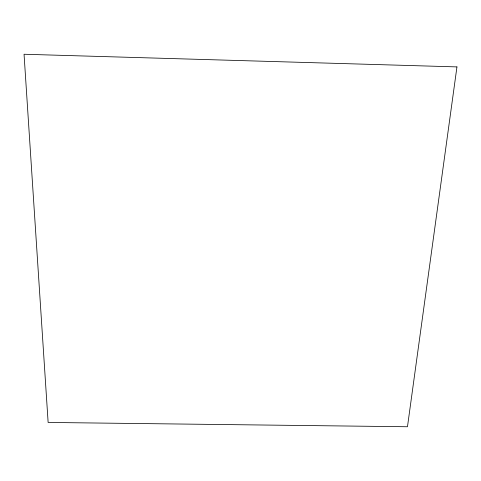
<?xml version="1.0" encoding="UTF-8"?>
<svg xmlns="http://www.w3.org/2000/svg" width="481" height="481" viewBox="0 0 481 481"><rect width="100%" height="100%" fill="white"/><g stroke="black" fill="none" stroke-linecap="round" stroke-linejoin="round"><path stroke-width="0.72" d="M456.95 66.901L407.473 426.749L48.13 422.444L24.05 54.251L456.95 66.901"/></g></svg>
